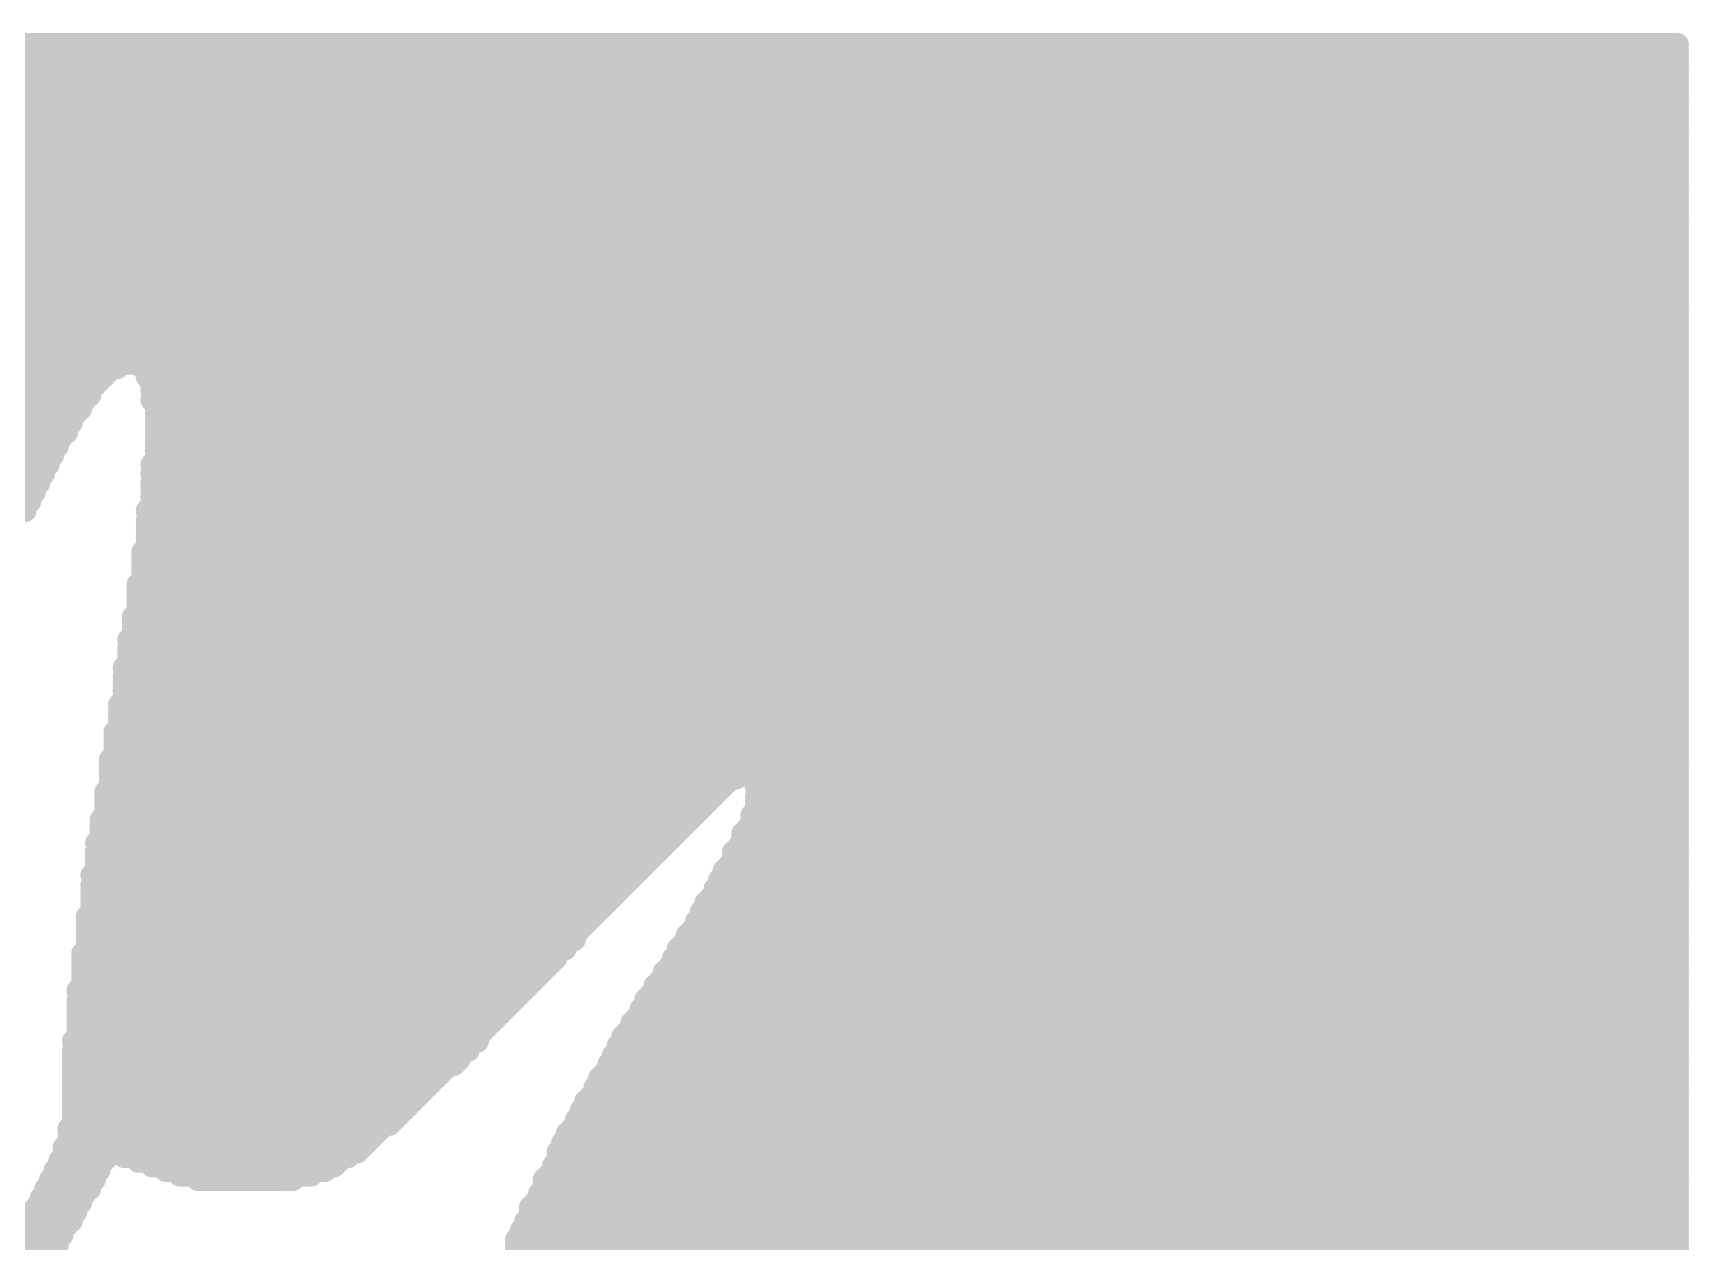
# Model space of a CAD drawing. Extents: x 0 to 224, y 0 to 219.
# Drawn here: x 17.64 to 21.285, y 42.2 to 44.861 of the extents above; entities that cross this region are included whole.
import ezdxf

# ---------------------------------------------------------------- set-up
doc = ezdxf.new("R2010")
doc.units = 0
doc.layers.add('2D_LINE_26', color=5, linetype='CONTINUOUS')

# ---------------------------------------------------------------- blocks, each defined once
blk = doc.blocks.new('SMOOTH_0$0508')
at = {"const_width": 0.0254}
blk.add_lwpolyline([(-0.0127, 0, 1), (0.0127, 0, 1)], format="xyb", close=True, dxfattribs=at)
blk = doc.blocks.new('DRAWING_1')
at = {"layer": '2D_LINE_26', "const_width": 0.0508}
for points in [[(-1.64592, 14.35608), (8.5598, 14.35608)], [(-1.64592, 14.34592), (8.5598, 14.34592)], [(-1.64592, 14.33576), (8.5598, 14.33576)], [(-1.64592, 14.3256), (8.5598, 14.3256)], [(-1.64592, 14.31544), (8.5598, 14.31544)], [(-1.64592, 14.30528), (8.5598, 14.30528)], [(-1.64592, 14.29512), (8.5598, 14.29512)], [(-1.64592, 14.28496), (8.5598, 14.28496)], [(-1.64592, 14.2748), (8.5598, 14.2748)], [(-1.64592, 14.26464), (8.5598, 14.26464)], [(-1.64592, 14.25448), (8.5598, 14.25448)], [(-1.64592, 14.24432), (8.5598, 14.24432)], [(-1.64592, 14.23416), (8.5598, 14.23416)], [(-1.64592, 14.224), (8.5598, 14.224)], [(-1.64592, 14.21384), (8.5598, 14.21384)], [(-1.64592, 14.20368), (8.5598, 14.20368)], [(-1.64592, 14.19352), (8.5598, 14.19352)], [(-1.64592, 14.18336), (8.5598, 14.18336)], [(-1.64592, 14.1732), (8.5598, 14.1732)], [(-1.64592, 14.16304), (8.5598, 14.16304)], [(-1.64592, 14.15288), (8.5598, 14.15288)], [(-1.64592, 14.14272), (8.5598, 14.14272)], [(-1.64592, 14.13256), (8.5598, 14.13256)], [(-1.64592, 14.1224), (8.5598, 14.1224)], [(-1.64592, 14.11224), (8.5598, 14.11224)], [(-1.64592, 14.10208), (8.5598, 14.10208)], [(-1.64592, 14.09192), (8.5598, 14.09192)], [(-1.64592, 14.08176), (8.5598, 14.08176)], [(-1.64592, 14.0716), (8.5598, 14.0716)], [(-1.64592, 14.06144), (8.5598, 14.06144)], [(-1.64592, 14.05128), (8.5598, 14.05128)], [(-1.64592, 14.04112), (8.5598, 14.04112)], [(-1.64592, 14.03096), (8.5598, 14.03096)], [(-1.64592, 14.0208), (8.5598, 14.0208)], [(-1.64592, 14.01064), (8.5598, 14.01064)], [(-1.64592, 14.00048), (8.5598, 14.00048)], [(-1.64592, 13.99032), (8.5598, 13.99032)], [(-1.64592, 13.98016), (8.5598, 13.98016)], [(3.56616, 13.97), (8.5598, 13.97)], [(3.56616, 13.95984), (8.5598, 13.95984)], [(3.56616, 13.94968), (8.5598, 13.94968)], [(3.56616, 13.93952), (8.5598, 13.93952)], [(3.56616, 13.92936), (8.5598, 13.92936)], [(3.56616, 13.9192), (8.5598, 13.9192)], [(3.56616, 13.90904), (8.5598, 13.90904)], [(3.56616, 13.89888), (8.5598, 13.89888)], [(3.56616, 13.88872), (8.5598, 13.88872)], [(3.56616, 13.87856), (8.5598, 13.87856)], [(3.56616, 13.8684), (8.5598, 13.8684)], [(3.56616, 13.85824), (8.5598, 13.85824)], [(3.56616, 13.83792), (8.5598, 13.83792)], [(3.57632, 13.84808), (8.5598, 13.84808)], [(3.57632, 13.82776), (8.5598, 13.82776)], [(3.57632, 13.8176), (8.5598, 13.8176)], [(3.57632, 13.80744), (8.5598, 13.80744)], [(3.57632, 13.79728), (8.5598, 13.79728)], [(3.57632, 13.78712), (8.5598, 13.78712)], [(3.57632, 13.77696), (8.5598, 13.77696)], [(3.57632, 13.7668), (8.5598, 13.7668)], [(3.58648, 13.75664), (8.5598, 13.75664)], [(3.57632, 13.74648), (8.5598, 13.74648)], [(3.58648, 13.73632), (8.5598, 13.73632)], [(3.58648, 13.72616), (8.5598, 13.72616)], [(3.58648, 13.716), (8.5598, 13.716)], [(3.58648, 13.70584), (8.5598, 13.70584)], [(3.58648, 13.69568), (8.5598, 13.69568)], [(3.58648, 13.68552), (8.5598, 13.68552)], [(3.58648, 13.6652), (8.5598, 13.6652)], [(3.59664, 13.67536), (8.5598, 13.67536)], [(3.59664, 13.65504), (8.5598, 13.65504)], [(3.59664, 13.64488), (5.12572, 13.64488)], [(5.1816, 13.64488), (8.5598, 13.64488)], [(3.59664, 13.63472), (5.1054, 13.63472)], [(3.59664, 13.62456), (5.09524, 13.62456)], [(3.59664, 13.6144), (5.08508, 13.6144)], [(5.19176, 13.63472), (8.5598, 13.63472)], [(5.19176, 13.62456), (8.5598, 13.62456)], [(5.20192, 13.6144), (8.5598, 13.6144)], [(3.59664, 13.60424), (5.07492, 13.60424)], [(3.59664, 13.58392), (5.06476, 13.58392)], [(3.6068, 13.59408), (5.06476, 13.59408)], [(3.6068, 13.57376), (5.0546, 13.57376)], [(5.20192, 13.60424), (8.5598, 13.60424)], [(5.20192, 13.59408), (8.5598, 13.59408)], [(5.20192, 13.57376), (8.5598, 13.57376)], [(5.21208, 13.58392), (8.5598, 13.58392)], [(3.6068, 13.5636), (5.04444, 13.5636)], [(3.6068, 13.55344), (5.04444, 13.55344)], [(3.6068, 13.54328), (5.03428, 13.54328)], [(5.21208, 13.5636), (8.5598, 13.5636)], [(5.21208, 13.55344), (8.5598, 13.55344)], [(5.21208, 13.54328), (8.5598, 13.54328)], [(3.6068, 13.53312), (5.02412, 13.53312)], [(3.6068, 13.52296), (5.02412, 13.52296)], [(3.6068, 13.50264), (5.01396, 13.50264)], [(3.61696, 13.5128), (5.01396, 13.5128)], [(5.21208, 13.53312), (8.5598, 13.53312)], [(5.21208, 13.52296), (8.5598, 13.52296)], [(5.21208, 13.5128), (8.5598, 13.5128)], [(5.21208, 13.50264), (8.5598, 13.50264)], [(3.61696, 13.49248), (5.0038, 13.49248)], [(3.61696, 13.48232), (4.99364, 13.48232)], [(3.61696, 13.47216), (4.99364, 13.47216)], [(3.61696, 13.462), (4.98348, 13.462)], [(5.21208, 13.49248), (8.5598, 13.49248)], [(5.21208, 13.48232), (8.5598, 13.48232)], [(5.21208, 13.47216), (8.5598, 13.47216)], [(5.21208, 13.462), (8.5598, 13.462)], [(3.61696, 13.45184), (4.98348, 13.45184)], [(3.61696, 13.44168), (4.97332, 13.44168)], [(3.61696, 13.43152), (4.97332, 13.43152)], [(5.20192, 13.43152), (8.5598, 13.43152)], [(5.21208, 13.45184), (8.5598, 13.45184)], [(5.21208, 13.44168), (8.5598, 13.44168)], [(3.62712, 13.42136), (4.96316, 13.42136)], [(3.62712, 13.4112), (4.96316, 13.4112)], [(3.62712, 13.40104), (4.953, 13.40104)], [(3.62712, 13.39088), (4.953, 13.39088)], [(5.20192, 13.4112), (8.5598, 13.4112)], [(5.20192, 13.39088), (8.5598, 13.39088)], [(5.21208, 13.42136), (8.5598, 13.42136)], [(5.21208, 13.40104), (8.5598, 13.40104)], [(3.62712, 13.38072), (4.94284, 13.38072)], [(3.62712, 13.37056), (4.94284, 13.37056)], [(3.62712, 13.3604), (4.93268, 13.3604)], [(5.20192, 13.38072), (8.5598, 13.38072)], [(5.20192, 13.37056), (8.5598, 13.37056)], [(5.20192, 13.3604), (8.5598, 13.3604)], [(3.62712, 13.35024), (4.93268, 13.35024)], [(3.63728, 13.34008), (4.92252, 13.34008)], [(3.63728, 13.32992), (4.92252, 13.32992)], [(5.19176, 13.32992), (8.5598, 13.32992)], [(5.20192, 13.35024), (8.5598, 13.35024)], [(5.20192, 13.34008), (8.5598, 13.34008)], [(5.20192, 13.31976), (8.5598, 13.31976)], [(5.19176, 13.3096), (8.5598, 13.3096)], [(5.19176, 13.29944), (8.5598, 13.29944)], [(5.19176, 13.28928), (8.5598, 13.28928)], [(5.19176, 13.27912), (8.5598, 13.27912)], [(5.19176, 13.26896), (8.5598, 13.26896)], [(5.19176, 13.2588), (8.5598, 13.2588)], [(5.19176, 13.24864), (8.5598, 13.24864)], [(5.1816, 13.23848), (8.5598, 13.23848)], [(5.1816, 13.22832), (8.5598, 13.22832)], [(5.1816, 13.21816), (8.5598, 13.21816)], [(5.1816, 13.208), (8.5598, 13.208)], [(5.1816, 13.19784), (8.5598, 13.19784)], [(5.1816, 13.18768), (8.5598, 13.18768)], [(5.1816, 13.17752), (8.5598, 13.17752)], [(5.17144, 13.16736), (8.5598, 13.16736)], [(5.17144, 13.1572), (8.5598, 13.1572)], [(5.17144, 13.14704), (8.5598, 13.14704)], [(5.17144, 13.13688), (8.5598, 13.13688)], [(5.17144, 13.12672), (8.5598, 13.12672)], [(5.17144, 13.11656), (8.5598, 13.11656)], [(5.17144, 13.1064), (8.5598, 13.1064)], [(5.16128, 13.09624), (8.5598, 13.09624)], [(5.16128, 13.08608), (8.5598, 13.08608)], [(5.16128, 13.07592), (8.5598, 13.07592)], [(5.16128, 13.06576), (8.5598, 13.06576)], [(5.15112, 13.04544), (8.5598, 13.04544)], [(5.15112, 13.02512), (8.5598, 13.02512)], [(5.16128, 13.0556), (8.5598, 13.0556)], [(5.16128, 13.03528), (8.5598, 13.03528)], [(5.15112, 13.01496), (8.5598, 13.01496)], [(5.15112, 13.0048), (8.5598, 13.0048)], [(5.15112, 12.99464), (8.5598, 12.99464)], [(5.14096, 12.98448), (8.5598, 12.98448)], [(5.14096, 12.96416), (8.5598, 12.96416)], [(5.14096, 12.954), (8.5598, 12.954)], [(5.15112, 12.97432), (8.5598, 12.97432)], [(5.14096, 12.94384), (8.5598, 12.94384)], [(5.14096, 12.93368), (8.5598, 12.93368)], [(5.14096, 12.92352), (8.5598, 12.92352)], [(5.1308, 12.9032), (8.5598, 12.9032)], [(5.1308, 12.89304), (8.5598, 12.89304)], [(5.1308, 12.88288), (8.5598, 12.88288)], [(5.14096, 12.91336), (8.5598, 12.91336)], [(5.12064, 12.84224), (8.5598, 12.84224)], [(5.1308, 12.87272), (8.5598, 12.87272)], [(5.1308, 12.86256), (8.5598, 12.86256)], [(5.1308, 12.8524), (8.5598, 12.8524)], [(5.12064, 12.83208), (8.5598, 12.83208)], [(5.12064, 12.82192), (8.5598, 12.82192)], [(5.12064, 12.81176), (8.5598, 12.81176)], [(5.11048, 12.78128), (8.5598, 12.78128)], [(5.11048, 12.77112), (8.5598, 12.77112)], [(5.12064, 12.8016), (8.5598, 12.8016)], [(5.12064, 12.79144), (8.5598, 12.79144)], [(5.11048, 12.76096), (8.5598, 12.76096)], [(5.11048, 12.7508), (8.5598, 12.7508)], [(5.11048, 12.74064), (6.48716, 12.74064)], [(6.52272, 12.74064), (8.5598, 12.74064)], [(5.10032, 12.71016), (6.44652, 12.71016)], [(5.10032, 12.7), (6.43636, 12.7)], [(5.11048, 12.73048), (6.46684, 12.73048)], [(5.11048, 12.72032), (6.45668, 12.72032)], [(6.53288, 12.73048), (8.5598, 12.73048)], [(6.53288, 12.72032), (8.5598, 12.72032)], [(6.53288, 12.7), (8.5598, 12.7)], [(6.54304, 12.71016), (8.5598, 12.71016)], [(5.10032, 12.68984), (6.4262, 12.68984)], [(5.10032, 12.67968), (6.41604, 12.67968)], [(5.10032, 12.66952), (6.40588, 12.66952)], [(5.10032, 12.65936), (6.39572, 12.65936)], [(6.52272, 12.65936), (8.5598, 12.65936)], [(6.53288, 12.68984), (8.5598, 12.68984)], [(6.53288, 12.67968), (8.5598, 12.67968)], [(6.53288, 12.66952), (8.5598, 12.66952)], [(5.09016, 12.6492), (6.38556, 12.6492)], [(5.09016, 12.63904), (6.3754, 12.63904)], [(5.09016, 12.62888), (6.36524, 12.62888)], [(6.51256, 12.62888), (8.5598, 12.62888)], [(6.52272, 12.6492), (8.5598, 12.6492)], [(6.52272, 12.63904), (8.5598, 12.63904)], [(5.08, 12.5984), (6.33476, 12.5984)], [(5.09016, 12.61872), (6.35508, 12.61872)], [(5.09016, 12.60856), (6.34492, 12.60856)], [(5.09016, 12.58824), (6.3246, 12.58824)], [(6.49224, 12.58824), (8.5598, 12.58824)], [(6.5024, 12.61872), (8.5598, 12.61872)], [(6.5024, 12.60856), (8.5598, 12.60856)], [(6.5024, 12.5984), (8.5598, 12.5984)], [(5.08, 12.57808), (6.31444, 12.57808)], [(5.08, 12.56792), (6.30428, 12.56792)], [(5.08, 12.55776), (6.29412, 12.55776)], [(6.48208, 12.57808), (8.5598, 12.57808)], [(6.48208, 12.56792), (8.5598, 12.56792)], [(6.48208, 12.55776), (8.5598, 12.55776)], [(5.06984, 12.52728), (6.26364, 12.52728)], [(5.08, 12.5476), (6.28396, 12.5476)], [(5.08, 12.53744), (6.2738, 12.53744)], [(5.08, 12.51712), (6.25348, 12.51712)], [(6.4516, 12.51712), (8.5598, 12.51712)], [(6.46176, 12.53744), (8.5598, 12.53744)], [(6.46176, 12.52728), (8.5598, 12.52728)], [(6.47192, 12.5476), (8.5598, 12.5476)], [(5.06984, 12.50696), (6.24332, 12.50696)], [(5.06984, 12.4968), (6.23316, 12.4968)], [(5.06984, 12.48664), (6.223, 12.48664)], [(6.44144, 12.4968), (8.5598, 12.4968)], [(6.44144, 12.48664), (8.5598, 12.48664)], [(6.4516, 12.50696), (8.5598, 12.50696)], [(5.06984, 12.47648), (6.21284, 12.47648)], [(5.06984, 12.46632), (6.20268, 12.46632)], [(5.06984, 12.45616), (6.19252, 12.45616)], [(5.06984, 12.446), (6.18236, 12.446)], [(6.41096, 12.446), (8.5598, 12.446)], [(6.42112, 12.46632), (8.5598, 12.46632)], [(6.42112, 12.45616), (8.5598, 12.45616)], [(6.43128, 12.47648), (8.5598, 12.47648)], [(5.05968, 12.43584), (6.1722, 12.43584)], [(5.05968, 12.42568), (6.16204, 12.42568)], [(5.05968, 12.41552), (6.15188, 12.41552)], [(5.05968, 12.40536), (6.14172, 12.40536)], [(6.39064, 12.40536), (8.5598, 12.40536)], [(6.4008, 12.42568), (8.5598, 12.42568)], [(6.4008, 12.41552), (8.5598, 12.41552)], [(6.41096, 12.43584), (8.5598, 12.43584)], [(5.05968, 12.3952), (6.13156, 12.3952)], [(5.05968, 12.38504), (6.13156, 12.38504)], [(5.05968, 12.37488), (6.11124, 12.37488)], [(6.37032, 12.37488), (8.5598, 12.37488)], [(6.38048, 12.3952), (8.5598, 12.3952)], [(6.38048, 12.38504), (8.5598, 12.38504)], [(5.04952, 12.35456), (6.09092, 12.35456)], [(5.04952, 12.3444), (6.09092, 12.3444)], [(5.04952, 12.33424), (6.08076, 12.33424)], [(5.05968, 12.36472), (6.11124, 12.36472)], [(6.35, 12.3444), (8.5598, 12.3444)], [(6.35, 12.33424), (8.5598, 12.33424)], [(6.36016, 12.36472), (8.5598, 12.36472)], [(6.36016, 12.35456), (8.5598, 12.35456)], [(5.04952, 12.32408), (6.0706, 12.32408)], [(5.04952, 12.31392), (6.06044, 12.31392)], [(5.04952, 12.30376), (6.05028, 12.30376)], [(6.32968, 12.31392), (8.5598, 12.31392)], [(6.32968, 12.30376), (8.5598, 12.30376)], [(6.33984, 12.32408), (8.5598, 12.32408)], [(5.03936, 12.27328), (6.0198, 12.27328)], [(5.04952, 12.2936), (6.04012, 12.2936)], [(5.04952, 12.28344), (6.02996, 12.28344)], [(5.04952, 12.26312), (6.00964, 12.26312)], [(6.2992, 12.26312), (8.5598, 12.26312)], [(6.30936, 12.28344), (8.5598, 12.28344)], [(6.30936, 12.27328), (8.5598, 12.27328)], [(6.31952, 12.2936), (8.5598, 12.2936)], [(5.03936, 12.25296), (5.99948, 12.25296)], [(5.03936, 12.2428), (5.98932, 12.2428)], [(5.03936, 12.23264), (5.97916, 12.23264)], [(5.03936, 12.22248), (5.969, 12.22248)], [(6.27888, 12.23264), (8.5598, 12.23264)], [(6.27888, 12.22248), (8.5598, 12.22248)], [(6.28904, 12.25296), (8.5598, 12.25296)], [(6.28904, 12.2428), (8.5598, 12.2428)], [(5.03936, 12.21232), (5.95884, 12.21232)], [(5.03936, 12.20216), (5.94868, 12.20216)], [(5.03936, 12.192), (5.93852, 12.192)], [(6.25856, 12.20216), (8.5598, 12.20216)], [(6.25856, 12.192), (8.5598, 12.192)], [(6.26872, 12.21232), (8.5598, 12.21232)], [(5.0292, 12.16152), (5.9182, 12.16152)], [(5.03936, 12.18184), (5.92836, 12.18184)], [(5.03936, 12.17168), (5.9182, 12.17168)], [(5.03936, 12.15136), (5.89788, 12.15136)], [(6.22808, 12.15136), (8.5598, 12.15136)], [(6.23824, 12.17168), (8.5598, 12.17168)], [(6.23824, 12.16152), (8.5598, 12.16152)], [(6.2484, 12.18184), (8.5598, 12.18184)], [(5.0292, 12.1412), (5.89788, 12.1412)], [(5.0292, 12.13104), (5.87756, 12.13104)], [(5.0292, 12.12088), (5.87756, 12.12088)], [(6.21792, 12.13104), (8.5598, 12.13104)], [(6.21792, 12.12088), (8.5598, 12.12088)], [(6.22808, 12.1412), (8.5598, 12.1412)], [(5.0292, 12.11072), (5.8674, 12.11072)], [(5.0292, 12.10056), (5.84708, 12.10056)], [(5.0292, 12.0904), (5.83692, 12.0904)], [(5.0292, 12.08024), (5.82676, 12.08024)], [(6.18744, 12.08024), (8.5598, 12.08024)], [(6.1976, 12.0904), (8.5598, 12.0904)], [(6.20776, 12.11072), (8.5598, 12.11072)], [(6.20776, 12.10056), (8.5598, 12.10056)], [(5.0292, 12.07008), (5.8166, 12.07008)], [(5.0292, 12.05992), (5.80644, 12.05992)], [(5.0292, 12.04976), (5.79628, 12.04976)], [(5.0292, 12.0396), (5.78612, 12.0396)], [(6.16712, 12.0396), (8.5598, 12.0396)], [(6.17728, 12.05992), (8.5598, 12.05992)], [(6.17728, 12.04976), (8.5598, 12.04976)], [(6.18744, 12.07008), (8.5598, 12.07008)], [(5.0292, 12.02944), (5.77596, 12.02944)], [(5.0292, 12.01928), (5.7658, 12.01928)], [(5.0292, 12.00912), (5.75564, 12.00912)], [(6.1468, 12.00912), (8.5598, 12.00912)], [(6.15696, 12.02944), (8.5598, 12.02944)], [(6.15696, 12.01928), (8.5598, 12.01928)], [(5.01904, 11.96848), (5.70484, 11.96848)], [(5.0292, 11.99896), (5.74548, 11.99896)], [(5.0292, 11.9888), (5.73532, 11.9888)], [(5.0292, 11.97864), (5.72516, 11.97864)], [(6.12648, 11.96848), (8.5598, 11.96848)], [(6.13664, 11.9888), (8.5598, 11.9888)], [(6.13664, 11.97864), (8.5598, 11.97864)], [(6.1468, 11.99896), (8.5598, 11.99896)], [(5.01904, 11.94816), (5.68452, 11.94816)], [(5.01904, 11.938), (5.67436, 11.938)], [(5.0292, 11.95832), (5.69468, 11.95832)], [(6.10616, 11.938), (8.5598, 11.938)], [(6.11632, 11.95832), (8.5598, 11.95832)], [(6.11632, 11.94816), (8.5598, 11.94816)], [(4.99872, 11.89736), (5.09524, 11.89736)], [(5.00888, 11.92784), (5.6642, 11.92784)], [(5.00888, 11.91768), (5.65404, 11.91768)], [(5.00888, 11.90752), (5.1054, 11.90752)], [(5.14096, 11.90752), (5.63372, 11.90752)], [(5.17144, 11.89736), (5.6134, 11.89736)], [(6.096, 11.91768), (8.5598, 11.91768)], [(6.096, 11.90752), (8.5598, 11.90752)], [(6.096, 11.89736), (8.5598, 11.89736)], [(6.10616, 11.92784), (8.5598, 11.92784)], [(4.98856, 11.87704), (5.08508, 11.87704)], [(4.98856, 11.86688), (5.07492, 11.86688)], [(4.99872, 11.8872), (5.08508, 11.8872)], [(5.20192, 11.8872), (5.60324, 11.8872)], [(5.2324, 11.87704), (5.58292, 11.87704)], [(5.26288, 11.86688), (5.55244, 11.86688)], [(6.07568, 11.86688), (8.5598, 11.86688)], [(6.08584, 11.8872), (8.5598, 11.8872)], [(6.08584, 11.87704), (8.5598, 11.87704)], [(4.96824, 11.8364), (5.06476, 11.8364)], [(4.96824, 11.82624), (5.0546, 11.82624)], [(4.9784, 11.85672), (5.07492, 11.85672)], [(4.9784, 11.84656), (5.06476, 11.84656)], [(5.30352, 11.85672), (5.49148, 11.85672)], [(5.50672, 11.85672), (5.5118, 11.85672)], [(6.05536, 11.82624), (8.5598, 11.82624)], [(6.06552, 11.85672), (8.5598, 11.85672)], [(6.06552, 11.84656), (8.5598, 11.84656)], [(6.06552, 11.8364), (8.5598, 11.8364)], [(4.93776, 11.7856), (5.03428, 11.7856)], [(4.94792, 11.79576), (5.03428, 11.79576)], [(4.95808, 11.81608), (5.04444, 11.81608)], [(4.95808, 11.80592), (5.04444, 11.80592)], [(6.03504, 11.79576), (8.5598, 11.79576)], [(6.03504, 11.7856), (8.5598, 11.7856)], [(6.0452, 11.80592), (8.5598, 11.80592)], [(6.05536, 11.81608), (8.5598, 11.81608)], [(4.9276, 11.76528), (5.02412, 11.76528)], [(4.9276, 11.75512), (5.01396, 11.75512)], [(4.93776, 11.77544), (5.02412, 11.77544)], [(6.02488, 11.76528), (8.5598, 11.76528)], [(6.02488, 11.75512), (8.5598, 11.75512)], [(6.03504, 11.77544), (8.5598, 11.77544)], [(4.90728, 11.72464), (4.99364, 11.72464)], [(4.90728, 11.71448), (4.99364, 11.71448)], [(4.91744, 11.74496), (5.0038, 11.74496)], [(4.91744, 11.7348), (5.0038, 11.7348)], [(6.00456, 11.72464), (8.5598, 11.72464)], [(6.00456, 11.71448), (8.5598, 11.71448)], [(6.01472, 11.74496), (8.5598, 11.74496)], [(6.01472, 11.7348), (8.5598, 11.7348)], [(4.89712, 11.70432), (4.98348, 11.70432)], [(6.00456, 11.70432), (8.5598, 11.70432)]]:
    blk.add_lwpolyline(points, dxfattribs=at)
at = {"layer": '2D_LINE_26'}
for p in [(8.5598, 14.35608), (8.5598, 14.34592), (8.5598, 14.33576), (8.5598, 14.3256), (8.5598, 14.31544), (8.5598, 14.30528), (8.5598, 14.29512), (8.5598, 14.28496), (8.5598, 14.2748), (8.5598, 14.26464), (8.5598, 14.25448), (8.5598, 14.24432), (8.5598, 14.23416), (8.5598, 14.224), (8.5598, 14.21384), (8.5598, 14.20368), (8.5598, 14.19352), (8.5598, 14.18336), (8.5598, 14.1732), (8.5598, 14.16304), (8.5598, 14.15288), (8.5598, 14.14272), (8.5598, 14.13256), (8.5598, 14.1224), (8.5598, 14.11224), (8.5598, 14.10208), (8.5598, 14.09192), (8.5598, 14.08176), (8.5598, 14.0716), (8.5598, 14.06144), (8.5598, 14.05128), (8.5598, 14.04112), (8.5598, 14.03096), (8.5598, 14.0208), (8.5598, 14.01064), (8.5598, 14.00048), (8.5598, 13.99032), (8.5598, 13.98016), (8.5598, 13.97), (8.5598, 13.95984), (8.5598, 13.94968), (8.5598, 13.93952), (8.5598, 13.92936), (8.5598, 13.9192), (8.5598, 13.90904), (8.5598, 13.89888), (8.5598, 13.88872), (8.5598, 13.87856), (8.5598, 13.8684), (8.5598, 13.85824), (8.5598, 13.84808), (8.5598, 13.83792), (8.5598, 13.82776), (8.5598, 13.8176), (8.5598, 13.80744), (8.5598, 13.79728), (8.5598, 13.78712), (8.5598, 13.77696), (8.5598, 13.7668), (8.5598, 13.75664), (8.5598, 13.74648), (8.5598, 13.73632), (8.5598, 13.72616), (8.5598, 13.716), (8.5598, 13.70584), (8.5598, 13.69568), (8.5598, 13.68552), (5.12572, 13.64488), (5.1816, 13.64488), (8.5598, 13.67536), (8.5598, 13.6652), (8.5598, 13.65504), (8.5598, 13.64488), (5.08508, 13.6144), (5.09524, 13.62456), (5.1054, 13.63472), (5.19176, 13.63472), (5.19176, 13.62456), (5.20192, 13.6144), (8.5598, 13.63472), (8.5598, 13.62456), (8.5598, 13.6144), (5.0546, 13.57376), (5.06476, 13.59408), (5.06476, 13.58392), (5.07492, 13.60424), (5.20192, 13.60424), (5.20192, 13.59408), (5.20192, 13.57376), (5.21208, 13.58392), (8.5598, 13.60424), (8.5598, 13.59408), (8.5598, 13.58392), (8.5598, 13.57376), (5.03428, 13.54328), (5.04444, 13.5636), (5.04444, 13.55344), (5.21208, 13.5636), (5.21208, 13.55344), (5.21208, 13.54328), (8.5598, 13.5636), (8.5598, 13.55344), (8.5598, 13.54328), (5.01396, 13.5128), (5.01396, 13.50264), (5.02412, 13.53312), (5.02412, 13.52296), (5.21208, 13.53312), (5.21208, 13.52296), (5.21208, 13.5128), (5.21208, 13.50264), (8.5598, 13.53312), (8.5598, 13.52296), (8.5598, 13.5128), (8.5598, 13.50264), (4.98348, 13.462), (4.99364, 13.48232), (4.99364, 13.47216), (5.0038, 13.49248), (5.21208, 13.49248), (5.21208, 13.48232), (5.21208, 13.47216), (5.21208, 13.462), (8.5598, 13.49248), (8.5598, 13.48232), (8.5598, 13.47216), (8.5598, 13.462), (4.97332, 13.44168), (4.97332, 13.43152), (4.98348, 13.45184), (5.20192, 13.43152), (5.21208, 13.45184), (5.21208, 13.44168), (8.5598, 13.45184), (8.5598, 13.44168), (8.5598, 13.43152), (4.953, 13.40104), (4.953, 13.39088), (4.96316, 13.42136), (4.96316, 13.4112), (5.20192, 13.4112), (5.20192, 13.39088), (5.21208, 13.42136), (5.21208, 13.40104), (8.5598, 13.42136), (8.5598, 13.4112), (8.5598, 13.40104), (8.5598, 13.39088), (4.93268, 13.3604), (4.94284, 13.38072), (4.94284, 13.37056), (5.20192, 13.38072), (5.20192, 13.37056), (5.20192, 13.3604), (8.5598, 13.38072), (8.5598, 13.37056), (8.5598, 13.3604), (4.92252, 13.34008), (4.92252, 13.32992), (4.93268, 13.35024), (5.19176, 13.32992), (5.20192, 13.35024), (5.20192, 13.34008), (5.20192, 13.31976), (8.5598, 13.35024), (8.5598, 13.34008), (8.5598, 13.32992), (8.5598, 13.31976), (5.19176, 13.3096), (5.19176, 13.29944), (5.19176, 13.28928), (5.19176, 13.27912), (8.5598, 13.3096), (8.5598, 13.29944), (8.5598, 13.28928), (8.5598, 13.27912), (5.19176, 13.26896), (5.19176, 13.2588), (5.19176, 13.24864), (8.5598, 13.26896), (8.5598, 13.2588), (8.5598, 13.24864), (5.1816, 13.23848), (5.1816, 13.22832), (5.1816, 13.21816), (5.1816, 13.208), (8.5598, 13.23848), (8.5598, 13.22832), (8.5598, 13.21816), (8.5598, 13.208), (5.1816, 13.19784), (5.1816, 13.18768), (5.1816, 13.17752), (8.5598, 13.19784), (8.5598, 13.18768), (8.5598, 13.17752), (5.17144, 13.16736), (5.17144, 13.1572), (5.17144, 13.14704), (5.17144, 13.13688), (8.5598, 13.16736), (8.5598, 13.1572), (8.5598, 13.14704), (8.5598, 13.13688), (5.17144, 13.12672), (5.17144, 13.11656), (5.17144, 13.1064), (8.5598, 13.12672), (8.5598, 13.11656), (8.5598, 13.1064), (5.16128, 13.09624), (5.16128, 13.08608), (5.16128, 13.07592), (5.16128, 13.06576), (8.5598, 13.09624), (8.5598, 13.08608), (8.5598, 13.07592), (8.5598, 13.06576), (5.15112, 13.04544), (5.15112, 13.02512), (5.16128, 13.0556), (5.16128, 13.03528), (8.5598, 13.0556), (8.5598, 13.04544), (8.5598, 13.03528), (8.5598, 13.02512), (5.15112, 13.01496), (5.15112, 13.0048), (5.15112, 12.99464), (8.5598, 13.01496), (8.5598, 13.0048), (8.5598, 12.99464), (5.14096, 12.98448), (5.14096, 12.96416), (5.14096, 12.954), (5.15112, 12.97432), (8.5598, 12.98448), (8.5598, 12.97432), (8.5598, 12.96416), (8.5598, 12.954), (5.14096, 12.94384), (5.14096, 12.93368), (5.14096, 12.92352), (8.5598, 12.94384), (8.5598, 12.93368), (8.5598, 12.92352), (5.1308, 12.9032), (5.1308, 12.89304), (5.1308, 12.88288), (5.14096, 12.91336), (8.5598, 12.91336), (8.5598, 12.9032), (8.5598, 12.89304), (8.5598, 12.88288), (5.12064, 12.84224), (5.1308, 12.87272), (5.1308, 12.86256), (5.1308, 12.8524), (8.5598, 12.87272), (8.5598, 12.86256), (8.5598, 12.8524), (8.5598, 12.84224), (5.12064, 12.83208), (5.12064, 12.82192), (5.12064, 12.81176), (8.5598, 12.83208), (8.5598, 12.82192), (8.5598, 12.81176), (5.11048, 12.78128), (5.11048, 12.77112), (5.12064, 12.8016), (5.12064, 12.79144), (8.5598, 12.8016), (8.5598, 12.79144), (8.5598, 12.78128), (8.5598, 12.77112), (5.11048, 12.76096), (5.11048, 12.7508), (5.11048, 12.74064), (6.48716, 12.74064), (6.52272, 12.74064), (8.5598, 12.76096), (8.5598, 12.7508), (8.5598, 12.74064), (5.10032, 12.71016), (5.10032, 12.7), (5.11048, 12.73048), (5.11048, 12.72032), (6.43636, 12.7), (6.44652, 12.71016), (6.45668, 12.72032), (6.46684, 12.73048), (6.53288, 12.73048), (6.53288, 12.72032), (6.53288, 12.7), (6.54304, 12.71016), (8.5598, 12.73048), (8.5598, 12.72032), (8.5598, 12.71016), (8.5598, 12.7), (5.10032, 12.68984), (5.10032, 12.67968), (5.10032, 12.66952), (5.10032, 12.65936), (6.39572, 12.65936), (6.40588, 12.66952), (6.41604, 12.67968), (6.4262, 12.68984), (6.52272, 12.65936), (6.53288, 12.68984), (6.53288, 12.67968), (6.53288, 12.66952), (8.5598, 12.68984), (8.5598, 12.67968), (8.5598, 12.66952), (8.5598, 12.65936), (5.09016, 12.6492), (5.09016, 12.63904), (5.09016, 12.62888), (6.36524, 12.62888), (6.3754, 12.63904), (6.38556, 12.6492), (6.51256, 12.62888), (6.52272, 12.6492), (6.52272, 12.63904), (8.5598, 12.6492), (8.5598, 12.63904), (8.5598, 12.62888), (5.08, 12.5984), (5.09016, 12.61872), (5.09016, 12.60856), (5.09016, 12.58824), (6.3246, 12.58824), (6.33476, 12.5984), (6.34492, 12.60856), (6.35508, 12.61872), (6.49224, 12.58824), (6.5024, 12.61872), (6.5024, 12.60856), (6.5024, 12.5984), (8.5598, 12.61872), (8.5598, 12.60856), (8.5598, 12.5984), (8.5598, 12.58824), (5.08, 12.57808), (5.08, 12.56792), (5.08, 12.55776), (6.29412, 12.55776), (6.30428, 12.56792), (6.31444, 12.57808), (6.48208, 12.57808), (6.48208, 12.56792), (6.48208, 12.55776), (8.5598, 12.57808), (8.5598, 12.56792), (8.5598, 12.55776), (5.06984, 12.52728), (5.08, 12.5476), (5.08, 12.53744), (5.08, 12.51712), (6.25348, 12.51712), (6.26364, 12.52728), (6.2738, 12.53744), (6.28396, 12.5476), (6.4516, 12.51712), (6.46176, 12.53744), (6.46176, 12.52728), (6.47192, 12.5476), (8.5598, 12.5476), (8.5598, 12.53744), (8.5598, 12.52728), (8.5598, 12.51712), (5.06984, 12.50696), (5.06984, 12.4968), (5.06984, 12.48664), (6.223, 12.48664), (6.23316, 12.4968), (6.24332, 12.50696), (6.44144, 12.4968), (6.44144, 12.48664), (6.4516, 12.50696), (8.5598, 12.50696), (8.5598, 12.4968), (8.5598, 12.48664), (5.06984, 12.47648), (5.06984, 12.46632), (5.06984, 12.45616), (5.06984, 12.446), (6.18236, 12.446), (6.19252, 12.45616), (6.20268, 12.46632), (6.21284, 12.47648), (6.41096, 12.446), (6.42112, 12.46632), (6.42112, 12.45616), (6.43128, 12.47648), (8.5598, 12.47648), (8.5598, 12.46632), (8.5598, 12.45616), (8.5598, 12.446), (5.05968, 12.43584), (5.05968, 12.42568), (5.05968, 12.41552), (5.05968, 12.40536), (6.14172, 12.40536), (6.15188, 12.41552), (6.16204, 12.42568), (6.1722, 12.43584), (6.39064, 12.40536), (6.4008, 12.42568), (6.4008, 12.41552), (6.41096, 12.43584), (8.5598, 12.43584), (8.5598, 12.42568), (8.5598, 12.41552), (8.5598, 12.40536), (5.05968, 12.3952), (5.05968, 12.38504), (5.05968, 12.37488), (6.11124, 12.37488), (6.13156, 12.3952), (6.13156, 12.38504), (6.37032, 12.37488), (6.38048, 12.3952), (6.38048, 12.38504), (8.5598, 12.3952), (8.5598, 12.38504), (8.5598, 12.37488), (5.04952, 12.35456), (5.04952, 12.3444), (5.04952, 12.33424), (5.05968, 12.36472), (6.08076, 12.33424), (6.09092, 12.35456), (6.09092, 12.3444), (6.11124, 12.36472), (6.35, 12.3444), (6.35, 12.33424), (6.36016, 12.36472), (6.36016, 12.35456), (8.5598, 12.36472), (8.5598, 12.35456), (8.5598, 12.3444), (8.5598, 12.33424), (5.04952, 12.32408), (5.04952, 12.31392), (5.04952, 12.30376), (6.05028, 12.30376), (6.06044, 12.31392), (6.0706, 12.32408), (6.32968, 12.31392), (6.32968, 12.30376), (6.33984, 12.32408), (8.5598, 12.32408), (8.5598, 12.31392), (8.5598, 12.30376), (5.03936, 12.27328), (5.04952, 12.2936), (5.04952, 12.28344), (5.04952, 12.26312), (6.00964, 12.26312), (6.0198, 12.27328), (6.02996, 12.28344), (6.04012, 12.2936), (6.2992, 12.26312), (6.30936, 12.28344), (6.30936, 12.27328), (6.31952, 12.2936), (8.5598, 12.2936), (8.5598, 12.28344), (8.5598, 12.27328), (8.5598, 12.26312), (5.03936, 12.25296), (5.03936, 12.2428), (5.03936, 12.23264), (5.03936, 12.22248), (5.969, 12.22248), (5.97916, 12.23264), (5.98932, 12.2428), (5.99948, 12.25296), (6.27888, 12.23264), (6.27888, 12.22248), (6.28904, 12.25296), (6.28904, 12.2428), (8.5598, 12.25296), (8.5598, 12.2428), (8.5598, 12.23264), (8.5598, 12.22248), (5.03936, 12.21232), (5.03936, 12.20216), (5.03936, 12.192), (5.93852, 12.192), (5.94868, 12.20216), (5.95884, 12.21232), (6.25856, 12.20216), (6.25856, 12.192), (6.26872, 12.21232), (8.5598, 12.21232), (8.5598, 12.20216), (8.5598, 12.192), (5.0292, 12.16152), (5.03936, 12.18184), (5.03936, 12.17168), (5.03936, 12.15136), (5.89788, 12.15136), (5.9182, 12.17168), (5.9182, 12.16152), (5.92836, 12.18184), (6.22808, 12.15136), (6.23824, 12.17168), (6.23824, 12.16152), (6.2484, 12.18184), (8.5598, 12.18184), (8.5598, 12.17168), (8.5598, 12.16152), (8.5598, 12.15136), (5.0292, 12.1412), (5.0292, 12.13104), (5.0292, 12.12088), (5.87756, 12.13104), (5.87756, 12.12088), (5.89788, 12.1412), (6.21792, 12.13104), (6.21792, 12.12088), (6.22808, 12.1412), (8.5598, 12.1412), (8.5598, 12.13104), (8.5598, 12.12088), (5.0292, 12.11072), (5.0292, 12.10056), (5.0292, 12.0904), (5.0292, 12.08024), (5.82676, 12.08024), (5.83692, 12.0904), (5.84708, 12.10056), (5.8674, 12.11072), (6.18744, 12.08024), (6.1976, 12.0904), (6.20776, 12.11072), (6.20776, 12.10056), (8.5598, 12.11072), (8.5598, 12.10056), (8.5598, 12.0904), (8.5598, 12.08024), (5.0292, 12.07008), (5.0292, 12.05992), (5.0292, 12.04976), (5.0292, 12.0396), (5.78612, 12.0396), (5.79628, 12.04976), (5.80644, 12.05992), (5.8166, 12.07008), (6.16712, 12.0396), (6.17728, 12.05992), (6.17728, 12.04976), (6.18744, 12.07008), (8.5598, 12.07008), (8.5598, 12.05992), (8.5598, 12.04976), (8.5598, 12.0396), (5.0292, 12.02944), (5.0292, 12.01928), (5.0292, 12.00912), (5.75564, 12.00912), (5.7658, 12.01928), (5.77596, 12.02944), (6.1468, 12.00912), (6.15696, 12.02944), (6.15696, 12.01928), (8.5598, 12.02944), (8.5598, 12.01928), (8.5598, 12.00912), (5.01904, 11.96848), (5.0292, 11.99896), (5.0292, 11.9888), (5.0292, 11.97864), (5.70484, 11.96848), (5.72516, 11.97864), (5.73532, 11.9888), (5.74548, 11.99896), (6.12648, 11.96848), (6.13664, 11.9888), (6.13664, 11.97864), (6.1468, 11.99896), (8.5598, 11.99896), (8.5598, 11.9888), (8.5598, 11.97864), (8.5598, 11.96848), (5.01904, 11.94816), (5.01904, 11.938), (5.0292, 11.95832), (5.67436, 11.938), (5.68452, 11.94816), (5.69468, 11.95832), (6.10616, 11.938), (6.11632, 11.95832), (6.11632, 11.94816), (8.5598, 11.95832), (8.5598, 11.94816), (8.5598, 11.938), (4.99872, 11.89736), (5.00888, 11.92784), (5.00888, 11.91768), (5.00888, 11.90752), (5.09524, 11.89736), (5.1054, 11.90752), (5.14096, 11.90752), (5.17144, 11.89736), (5.6134, 11.89736), (5.63372, 11.90752), (5.65404, 11.91768), (5.6642, 11.92784), (6.096, 11.91768), (6.096, 11.90752), (6.096, 11.89736), (6.10616, 11.92784), (8.5598, 11.92784), (8.5598, 11.91768), (8.5598, 11.90752), (8.5598, 11.89736), (4.98856, 11.87704), (4.98856, 11.86688), (4.99872, 11.8872), (5.07492, 11.86688), (5.08508, 11.8872), (5.08508, 11.87704), (5.20192, 11.8872), (5.2324, 11.87704), (5.26288, 11.86688), (5.55244, 11.86688), (5.58292, 11.87704), (5.60324, 11.8872), (6.07568, 11.86688), (6.08584, 11.8872), (6.08584, 11.87704), (8.5598, 11.8872), (8.5598, 11.87704), (8.5598, 11.86688), (4.96824, 11.8364), (4.96824, 11.82624), (4.9784, 11.85672), (4.9784, 11.84656), (5.0546, 11.82624), (5.06476, 11.84656), (5.06476, 11.8364), (5.07492, 11.85672), (5.30352, 11.85672), (5.49148, 11.85672), (5.50672, 11.85672), (5.5118, 11.85672), (6.05536, 11.82624), (6.06552, 11.85672), (6.06552, 11.84656), (6.06552, 11.8364), (8.5598, 11.85672), (8.5598, 11.84656), (8.5598, 11.8364), (8.5598, 11.82624), (4.93776, 11.7856), (4.94792, 11.79576), (4.95808, 11.81608), (4.95808, 11.80592), (5.03428, 11.79576), (5.03428, 11.7856), (5.04444, 11.81608), (5.04444, 11.80592), (6.03504, 11.79576), (6.03504, 11.7856), (6.0452, 11.80592), (6.05536, 11.81608), (8.5598, 11.81608), (8.5598, 11.80592), (8.5598, 11.79576), (8.5598, 11.7856), (4.9276, 11.76528), (4.9276, 11.75512), (4.93776, 11.77544), (5.01396, 11.75512), (5.02412, 11.77544), (5.02412, 11.76528), (6.02488, 11.76528), (6.02488, 11.75512), (6.03504, 11.77544), (8.5598, 11.77544), (8.5598, 11.76528), (8.5598, 11.75512), (4.91744, 11.74496), (4.91744, 11.7348), (4.99364, 11.72464), (4.99364, 11.71448), (5.0038, 11.74496), (5.0038, 11.7348), (6.00456, 11.72464), (6.00456, 11.71448), (6.01472, 11.74496), (6.01472, 11.7348), (8.5598, 11.74496), (8.5598, 11.7348), (8.5598, 11.72464), (8.5598, 11.71448), (4.98348, 11.70432), (6.00456, 11.70432), (8.5598, 11.70432)]:
    blk.add_blockref('SMOOTH_0$0508', p, dxfattribs=at)

msp = doc.modelspace()

# ---------------------------------------------------------------- block references
msp.add_blockref('DRAWING_1', (12.7, 30.48))

doc.saveas('drawing.dxf')
